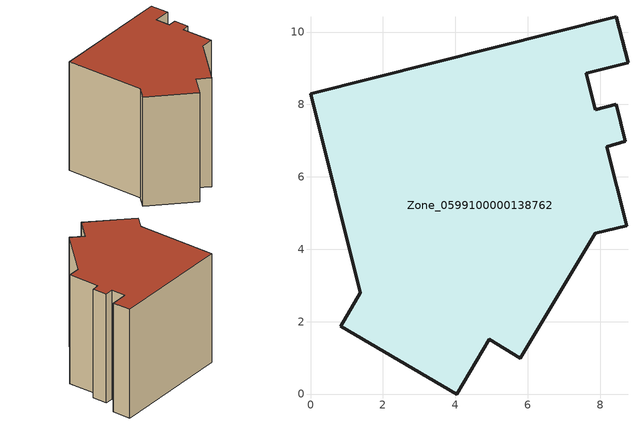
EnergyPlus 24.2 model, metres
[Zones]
Zone_0599100000138762
 floor ground (C_G): 0,8.29 8.45,10.42 8.77,9.15 7.61,8.86 7.86,7.86 8.44,8.01 8.7,6.98 8.18,6.84 8.73,4.65 7.86,4.44 5.8,0.99 4.94,1.51 4.04,0 0.84,1.88 1.38,2.8 z0
 wall outside (C_F): 0.84,1.88 4.04,0 4.94,1.51 5.8,0.99 7.86,4.44 8.73,4.65 8.18,6.84 8.7,6.98 8.44,8.01 7.86,7.86 7.61,8.86 8.77,9.15 8.45,10.42 0,8.29 1.38,2.8 0.84,1.88 z0:8.11
 roof outside (C_R): 8.45,10.42 0,8.29 1.38,2.8 0.84,1.88 4.04,0 4.94,1.51 5.8,0.99 7.86,4.44 8.73,4.65 8.18,6.84 8.7,6.98 8.44,8.01 7.86,7.86 7.61,8.86 8.77,9.15 z8.11
[BUILDING]
Pand.0599100000138762: North Axis=0; Terrain=City; Loads Convergence Tolerance Value=0.04; Temperature Convergence Tolerance Value=0.4; Solar Distribution=FullExterior; Maximum Number of Warmup Days=25; Minimum Number of Warmup Days=1
[Site:Location]
Rotterdam.The.Hague.AP_ZH_NLD Design_Conditions: Latitude=51.96; Longitude=4.45; Time Zone=1; Elevation=-4.5
[SITE:GROUNDTEMPERATURE:BUILDINGSURFACE]
18, 18, 18, 18, 18, 18, 18, 18, 18, 18, 18, 18
[MATERIAL] Thermal Absorptance=0.9; Solar Absorptance=0.7; Visible Absorptance=0.7
Name | Roughness | Thickness | Conductivity | Density | Specific Heat
G.TC.1975-1991 | MediumSmooth | 0.15 | 0.288461 | 540 | 1210
F.TC.1975-1991 | Rough | 0.3 | 0.230769 | 1920 | 840
R.TC.1975-1991 | MediumRough | 0.2 | 0.153846 | 1500 | 1000
[CONSTRUCTION]
C_G: G.TC.1975-1991
C_F: F.TC.1975-1991
C_R: R.TC.1975-1991
[ZONE]
Zone_0599100000138762: Type=1; Multiplier=1; Ceiling Height=Autocalculate; Volume=Autocalculate; Floor Area=autocalculate; Part of Total Floor Area=Yes
[ZONEINFILTRATION:DESIGNFLOWRATE]
Infil_Zone_0599100000138762: Zone or ZoneList or Space or SpaceList=Zone_0599100000138762; Schedule=AlwaysOn; Design Flow Rate Calculation Method=Flow/Area; Flow Rate per Floor Area=0.003; Constant Term Coefficient=1; Temperature Term Coefficient=0; Velocity Term Coefficient=0; Velocity Squared Term Coefficient=0
[HVACTEMPLATE:ZONE:IDEALLOADSAIRSYSTEM]
Zone_0599100000138762: Maximum Heating Supply Air Temperature=50; Minimum Cooling Supply Air Temperature=13; Maximum Heating Supply Air Humidity Ratio=0.0156; Minimum Cooling Supply Air Humidity Ratio=0.0077; Heating Limit=NoLimit; Cooling Limit=NoLimit; Dehumidification Control Type=ConstantSensibleHeatRatio; Cooling Sensible Heat Ratio=0.7; Dehumidification Setpoint=60; Humidification Control Type=None; Humidification Setpoint=30; Outdoor Air Method=None; Outdoor Air Flow Rate per Person=0.00944; Outdoor Air Flow Rate per Zone Floor Area=0; Outdoor Air Flow Rate per Zone=0; Demand Controlled Ventilation Type=None; Outdoor Air Economizer Type=NoEconomizer; Heat Recovery Type=None; Sensible Heat Recovery Effectiveness=0.7; Latent Heat Recovery Effectiveness=0.65
[ZONECONTROL:THERMOSTAT]
ThermostatControl_Zone_0599100000138762: Zone or ZoneList=Zone_0599100000138762; Control Type Schedule=DualSetpointControlType; Control 1=Thermostat_Zone_0599100000138762; Temperature Difference Between Cutout And Setpoint=0
[THERMOSTATSETPOINT:DUALSETPOINT]
Thermostat_Zone_0599100000138762: Heating Setpoint Temperature Schedule=HeatingSetpoint_Zone_0599100000138762; Cooling Setpoint Temperature Schedule=CoolingSetpoint_Zone_0599100000138762
[SCHEDULE:COMPACT]
HeatingSetpoint_Zone_0599100000138762: Through: 12/31, For: AllDays, Until: 24:00, 21
CoolingSetpoint_Zone_0599100000138762: Through: 12/31, For: AllDays, Until: 24:00, 24
DualSetpointControlType: Through: 12/31, For: AllDays, Until: 24:00, 4
AlwaysOn: Through: 12/31, For: AllDays, Until: 24:00, 1
